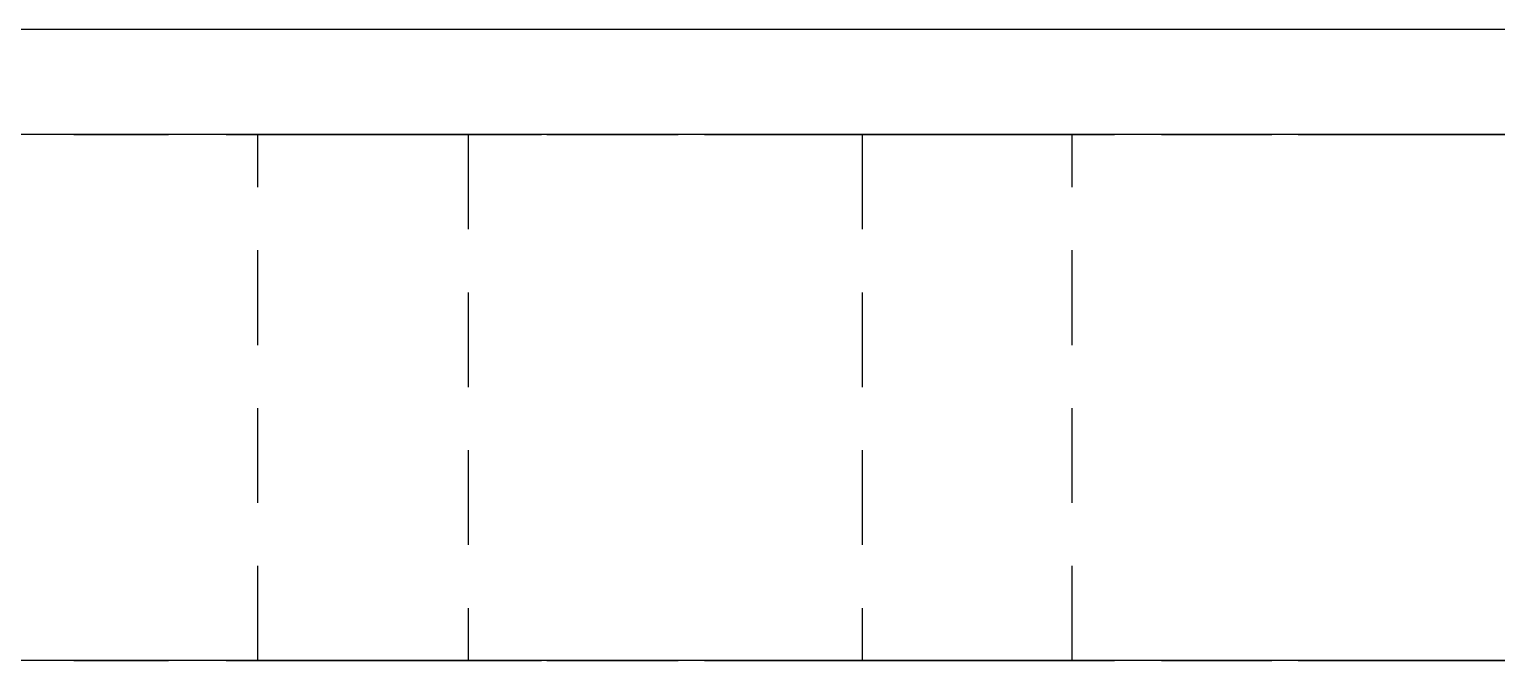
# Model space of a CAD drawing. Extents: x 8 to 586, y 8 to 412.
# Drawn here: x 314.15 to 342.08, y 228 to 240 of the extents above; entities that cross this region are included whole.
import ezdxf

# ---------------------------------------------------------------- set-up
doc = ezdxf.new("R2010")
doc.units = 0
doc.linetypes.add('CENTER', pattern=[10.2, 6, -1.6, 1, -1.6])
doc.linetypes.add('DASHED', pattern=[3, 1.8, -1.2])
for name, color, linetype in [('FRAME', 250, 'CONTINUOUS'), ('HIDDEN', 8, 'DASHED'), ('SEAM', 3, 'CENTER'), ('VISIBLE', 7, 'CONTINUOUS')]:
    doc.layers.add(name, color=color, linetype=linetype)

msp = doc.modelspace()

# ---------------------------------------------------------------- linework, layer by layer
at = {"layer": 'FRAME'}
msp.add_line((370, 240), (224, 240), dxfattribs=at)
at = {"layer": 'HIDDEN'}
for p, q in [((347.5, 238), (247.5, 238)), ((249, 238), (355, 238)), ((249, 238), (355, 238)), ((318.6026, 238), (318.5, 238)), ((318.5, 238), (318.6026, 238)), ((318.5, 228), (318.5, 238)), ((318.7051, 238), (318.6026, 238)), ((318.6026, 238), (318.7051, 238)), ((318.8077, 238), (318.7051, 238)), ((318.7051, 238), (318.8077, 238)), ((318.9103, 238), (318.8077, 238)), ((318.8077, 238), (318.9103, 238)), ((319.0128, 238), (318.9103, 238)), ((318.9103, 238), (319.0128, 238)), ((319.1154, 238), (319.0128, 238)), ((319.0128, 238), (319.1154, 238)), ((319.2179, 238), (319.1154, 238)), ((319.1154, 238), (319.2179, 238)), ((319.3205, 238), (319.2179, 238)), ((319.2179, 238), (319.3205, 238)), ((319.4231, 238), (319.3205, 238)), ((319.3205, 238), (319.4231, 238)), ((319.5256, 238), (319.4231, 238)), ((319.4231, 238), (319.5256, 238)), ((319.6282, 238), (319.5256, 238)), ((319.5256, 238), (319.6282, 238)), ((319.7308, 238), (319.6282, 238)), ((319.6282, 238), (319.7308, 238)), ((319.8333, 238), (319.7308, 238)), ((319.7308, 238), (319.8333, 238)), ((319.9359, 238), (319.8333, 238)), ((319.8333, 238), (319.9359, 238)), ((320.0385, 238), (319.9359, 238)), ((319.9359, 238), (320.0385, 238)), ((320.141, 238), (320.0385, 238)), ((320.0385, 238), (320.141, 238)), ((320.2436, 238), (320.141, 238)), ((320.141, 238), (320.2436, 238)), ((320.3462, 238), (320.2436, 238)), ((320.2436, 238), (320.3462, 238)), ((320.4487, 238), (320.3462, 238)), ((320.3462, 238), (320.4487, 238)), ((320.5513, 238), (320.4487, 238)), ((320.4487, 238), (320.5513, 238)), ((320.6538, 238), (320.5513, 238)), ((320.5513, 238), (320.6538, 238)), ((320.7564, 238), (320.6538, 238)), ((320.6538, 238), (320.7564, 238)), ((320.859, 238), (320.7564, 238)), ((320.7564, 238), (320.859, 238)), ((320.9615, 238), (320.859, 238)), ((320.859, 238), (320.9615, 238)), ((321.0641, 238), (320.9615, 238)), ((320.9615, 238), (321.0641, 238)), ((321.1667, 238), (321.0641, 238)), ((321.0641, 238), (321.1667, 238)), ((321.2692, 238), (321.1667, 238)), ((321.1667, 238), (321.2692, 238)), ((321.3718, 238), (321.2692, 238)), ((321.2692, 238), (321.3718, 238)), ((321.4744, 238), (321.3718, 238)), ((321.3718, 238), (321.4744, 238)), ((321.5769, 238), (321.4744, 238)), ((321.4744, 238), (321.5769, 238)), ((321.6795, 238), (321.5769, 238)), ((321.5769, 238), (321.6795, 238)), ((321.7821, 238), (321.6795, 238)), ((321.6795, 238), (321.7821, 238)), ((321.8846, 238), (321.7821, 238)), ((321.7821, 238), (321.8846, 238)), ((321.9872, 238), (321.8846, 238)), ((321.8846, 238), (321.9872, 238)), ((322.0897, 238), (321.9872, 238)), ((321.9872, 238), (322.0897, 238)), ((322.1923, 238), (322.0897, 238)), ((322.0897, 238), (322.1923, 238)), ((322.2949, 238), (322.1923, 238)), ((322.1923, 238), (322.2949, 238)), ((322.3974, 238), (322.2949, 238)), ((322.2949, 238), (322.3974, 238)), ((322.5, 238), (322.3974, 238)), ((322.3974, 238), (322.5, 238)), ((330, 238), (322.5, 238)), ((330, 238), (322.5, 238)), ((322.5, 238), (322.5, 228)), ((322.5, 238), (322.5, 228)), ((330, 238), (330.1026, 238)), ((330.1026, 238), (330, 238)), ((330, 238), (330, 228)), ((330, 238), (330, 228)), ((330.1026, 238), (330.2051, 238)), ((330.2051, 238), (330.1026, 238)), ((330.2051, 238), (330.3077, 238)), ((330.3077, 238), (330.2051, 238)), ((330.3077, 238), (330.4103, 238)), ((330.4103, 238), (330.3077, 238)), ((330.4103, 238), (330.5128, 238)), ((330.5128, 238), (330.4103, 238)), ((330.5128, 238), (330.6154, 238)), ((330.6154, 238), (330.5128, 238)), ((330.6154, 238), (330.7179, 238)), ((330.7179, 238), (330.6154, 238)), ((330.7179, 238), (330.8205, 238)), ((330.8205, 238), (330.7179, 238)), ((330.8205, 238), (330.9231, 238)), ((330.9231, 238), (330.8205, 238)), ((330.9231, 238), (331.0256, 238)), ((331.0256, 238), (330.9231, 238)), ((331.0256, 238), (331.1282, 238)), ((331.1282, 238), (331.0256, 238)), ((331.1282, 238), (331.2308, 238)), ((331.2308, 238), (331.1282, 238)), ((331.2308, 238), (331.3333, 238)), ((331.3333, 238), (331.2308, 238)), ((331.3333, 238), (331.4359, 238)), ((331.4359, 238), (331.3333, 238)), ((331.4359, 238), (331.5385, 238)), ((331.5385, 238), (331.4359, 238)), ((331.5385, 238), (331.641, 238)), ((331.641, 238), (331.5385, 238)), ((331.641, 238), (331.7436, 238)), ((331.7436, 238), (331.641, 238)), ((331.7436, 238), (331.8462, 238)), ((331.8462, 238), (331.7436, 238)), ((331.8462, 238), (331.9487, 238)), ((331.9487, 238), (331.8462, 238)), ((331.9487, 238), (332.0513, 238)), ((332.0513, 238), (331.9487, 238)), ((332.0513, 238), (332.1538, 238)), ((332.1538, 238), (332.0513, 238)), ((332.1538, 238), (332.2564, 238)), ((332.2564, 238), (332.1538, 238)), ((332.2564, 238), (332.359, 238)), ((332.359, 238), (332.2564, 238)), ((332.359, 238), (332.4615, 238)), ((332.4615, 238), (332.359, 238)), ((332.4615, 238), (332.5641, 238)), ((332.5641, 238), (332.4615, 238)), ((332.5641, 238), (332.6667, 238)), ((332.6667, 238), (332.5641, 238)), ((332.6667, 238), (332.7692, 238)), ((332.7692, 238), (332.6667, 238)), ((332.7692, 238), (332.8718, 238)), ((332.8718, 238), (332.7692, 238)), ((332.8718, 238), (332.9744, 238)), ((332.9744, 238), (332.8718, 238)), ((332.9744, 238), (333.0769, 238)), ((333.0769, 238), (332.9744, 238)), ((333.0769, 238), (333.1795, 238)), ((333.1795, 238), (333.0769, 238)), ((333.1795, 238), (333.2821, 238)), ((333.2821, 238), (333.1795, 238)), ((333.2821, 238), (333.3846, 238)), ((333.3846, 238), (333.2821, 238)), ((333.3846, 238), (333.4872, 238)), ((333.4872, 238), (333.3846, 238)), ((333.4872, 238), (333.5897, 238)), ((333.5897, 238), (333.4872, 238)), ((333.5897, 238), (333.6923, 238)), ((333.6923, 238), (333.5897, 238)), ((333.6923, 238), (333.7949, 238)), ((333.7949, 238), (333.6923, 238)), ((333.7949, 238), (333.8974, 238)), ((333.8974, 238), (333.7949, 238)), ((333.8974, 238), (334, 238)), ((334, 238), (333.8974, 238)), ((334, 228), (334, 238)), ((347.5, 228), (247.5, 228)), ((249, 228), (355, 228)), ((249, 228), (355, 228)), ((318.6026, 228), (318.5, 228)), ((318.5, 228), (318.6026, 228)), ((318.7051, 228), (318.6026, 228)), ((318.6026, 228), (318.7051, 228)), ((318.8077, 228), (318.7051, 228)), ((318.7051, 228), (318.8077, 228)), ((318.9103, 228), (318.8077, 228)), ((318.8077, 228), (318.9103, 228)), ((319.0128, 228), (318.9103, 228)), ((318.9103, 228), (319.0128, 228)), ((319.1154, 228), (319.0128, 228)), ((319.0128, 228), (319.1154, 228)), ((319.2179, 228), (319.1154, 228)), ((319.1154, 228), (319.2179, 228)), ((319.3205, 228), (319.2179, 228)), ((319.2179, 228), (319.3205, 228)), ((319.4231, 228), (319.3205, 228)), ((319.3205, 228), (319.4231, 228)), ((319.5256, 228), (319.4231, 228)), ((319.4231, 228), (319.5256, 228)), ((319.6282, 228), (319.5256, 228)), ((319.5256, 228), (319.6282, 228)), ((319.7308, 228), (319.6282, 228)), ((319.6282, 228), (319.7308, 228)), ((319.8333, 228), (319.7308, 228)), ((319.7308, 228), (319.8333, 228)), ((319.9359, 228), (319.8333, 228)), ((319.8333, 228), (319.9359, 228)), ((320.0385, 228), (319.9359, 228)), ((319.9359, 228), (320.0385, 228)), ((320.141, 228), (320.0385, 228)), ((320.0385, 228), (320.141, 228)), ((320.2436, 228), (320.141, 228)), ((320.141, 228), (320.2436, 228)), ((320.3462, 228), (320.2436, 228)), ((320.2436, 228), (320.3462, 228)), ((320.4487, 228), (320.3462, 228)), ((320.3462, 228), (320.4487, 228)), ((320.5513, 228), (320.4487, 228)), ((320.4487, 228), (320.5513, 228)), ((320.6538, 228), (320.5513, 228)), ((320.5513, 228), (320.6538, 228)), ((320.7564, 228), (320.6538, 228)), ((320.6538, 228), (320.7564, 228)), ((320.859, 228), (320.7564, 228)), ((320.7564, 228), (320.859, 228)), ((320.9615, 228), (320.859, 228)), ((320.859, 228), (320.9615, 228)), ((321.0641, 228), (320.9615, 228)), ((320.9615, 228), (321.0641, 228)), ((321.1667, 228), (321.0641, 228)), ((321.0641, 228), (321.1667, 228)), ((321.2692, 228), (321.1667, 228)), ((321.1667, 228), (321.2692, 228)), ((321.3718, 228), (321.2692, 228)), ((321.2692, 228), (321.3718, 228)), ((321.4744, 228), (321.3718, 228)), ((321.3718, 228), (321.4744, 228)), ((321.5769, 228), (321.4744, 228)), ((321.4744, 228), (321.5769, 228)), ((321.6795, 228), (321.5769, 228)), ((321.5769, 228), (321.6795, 228)), ((321.7821, 228), (321.6795, 228)), ((321.6795, 228), (321.7821, 228)), ((321.8846, 228), (321.7821, 228)), ((321.7821, 228), (321.8846, 228)), ((321.9872, 228), (321.8846, 228)), ((321.8846, 228), (321.9872, 228)), ((322.0897, 228), (321.9872, 228)), ((321.9872, 228), (322.0897, 228)), ((322.1923, 228), (322.0897, 228)), ((322.0897, 228), (322.1923, 228)), ((322.2949, 228), (322.1923, 228)), ((322.1923, 228), (322.2949, 228)), ((322.3974, 228), (322.2949, 228)), ((322.2949, 228), (322.3974, 228)), ((322.5, 228), (322.3974, 228)), ((322.3974, 228), (322.5, 228)), ((330, 228), (322.5, 228)), ((330, 228), (322.5, 228)), ((330, 228), (330.1026, 228)), ((330.1026, 228), (330, 228)), ((330.1026, 228), (330.2051, 228)), ((330.2051, 228), (330.1026, 228)), ((330.2051, 228), (330.3077, 228)), ((330.3077, 228), (330.2051, 228)), ((330.3077, 228), (330.4103, 228)), ((330.4103, 228), (330.3077, 228)), ((330.4103, 228), (330.5128, 228)), ((330.5128, 228), (330.4103, 228)), ((330.5128, 228), (330.6154, 228)), ((330.6154, 228), (330.5128, 228)), ((330.6154, 228), (330.7179, 228)), ((330.7179, 228), (330.6154, 228)), ((330.7179, 228), (330.8205, 228)), ((330.8205, 228), (330.7179, 228)), ((330.8205, 228), (330.9231, 228)), ((330.9231, 228), (330.8205, 228)), ((330.9231, 228), (331.0256, 228)), ((331.0256, 228), (330.9231, 228)), ((331.0256, 228), (331.1282, 228)), ((331.1282, 228), (331.0256, 228)), ((331.1282, 228), (331.2308, 228)), ((331.2308, 228), (331.1282, 228)), ((331.2308, 228), (331.3333, 228)), ((331.3333, 228), (331.2308, 228)), ((331.3333, 228), (331.4359, 228)), ((331.4359, 228), (331.3333, 228)), ((331.4359, 228), (331.5385, 228)), ((331.5385, 228), (331.4359, 228)), ((331.5385, 228), (331.641, 228)), ((331.641, 228), (331.5385, 228)), ((331.641, 228), (331.7436, 228)), ((331.7436, 228), (331.641, 228)), ((331.7436, 228), (331.8462, 228)), ((331.8462, 228), (331.7436, 228)), ((331.8462, 228), (331.9487, 228)), ((331.9487, 228), (331.8462, 228)), ((331.9487, 228), (332.0513, 228)), ((332.0513, 228), (331.9487, 228)), ((332.0513, 228), (332.1538, 228)), ((332.1538, 228), (332.0513, 228)), ((332.1538, 228), (332.2564, 228)), ((332.2564, 228), (332.1538, 228)), ((332.2564, 228), (332.359, 228)), ((332.359, 228), (332.2564, 228)), ((332.359, 228), (332.4615, 228)), ((332.4615, 228), (332.359, 228)), ((332.4615, 228), (332.5641, 228)), ((332.5641, 228), (332.4615, 228)), ((332.5641, 228), (332.6667, 228)), ((332.6667, 228), (332.5641, 228)), ((332.6667, 228), (332.7692, 228)), ((332.7692, 228), (332.6667, 228)), ((332.7692, 228), (332.8718, 228)), ((332.8718, 228), (332.7692, 228)), ((332.8718, 228), (332.9744, 228)), ((332.9744, 228), (332.8718, 228)), ((332.9744, 228), (333.0769, 228)), ((333.0769, 228), (332.9744, 228)), ((333.0769, 228), (333.1795, 228)), ((333.1795, 228), (333.0769, 228)), ((333.1795, 228), (333.2821, 228)), ((333.2821, 228), (333.1795, 228)), ((333.2821, 228), (333.3846, 228)), ((333.3846, 228), (333.2821, 228)), ((333.3846, 228), (333.4872, 228)), ((333.4872, 228), (333.3846, 228)), ((333.4872, 228), (333.5897, 228)), ((333.5897, 228), (333.4872, 228)), ((333.5897, 228), (333.6923, 228)), ((333.6923, 228), (333.5897, 228)), ((333.6923, 228), (333.7949, 228)), ((333.7949, 228), (333.6923, 228)), ((333.7949, 228), (333.8974, 228)), ((333.8974, 228), (333.7949, 228)), ((333.8974, 228), (334, 228)), ((334, 228), (333.8974, 228))]:
    msp.add_line(p, q, dxfattribs=at)
at = {"layer": 'SEAM'}
for p, q in [((297.5, 238), (355, 238)), ((347.5, 238), (297.5, 238)), ((297.5, 228), (355, 228)), ((347.5, 228), (297.5, 228))]:
    msp.add_line(p, q, dxfattribs=at)
at = {"layer": 'VISIBLE'}
for p, q in [((347.5, 238), (247.5, 238)), ((347.5, 228), (247.5, 228))]:
    msp.add_line(p, q, dxfattribs=at)

doc.saveas('drawing.dxf')
